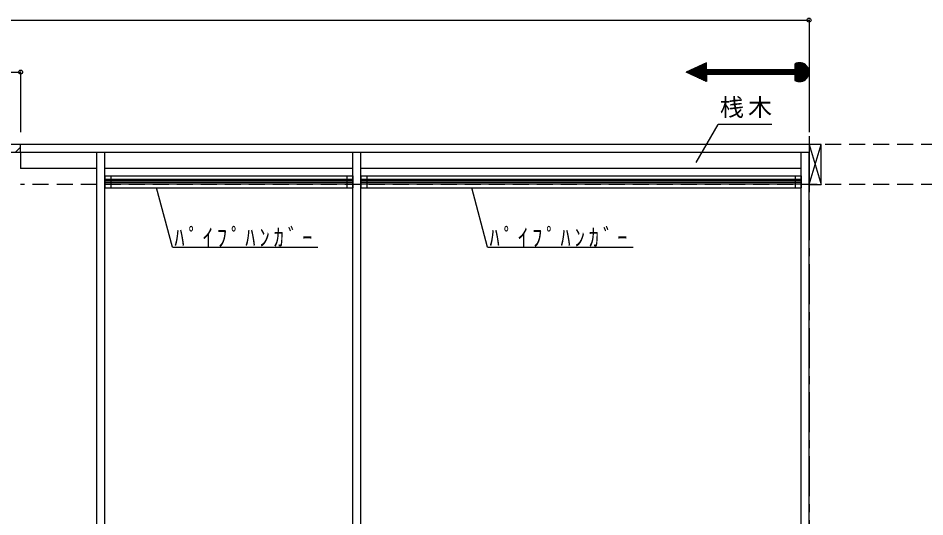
# Model space of a CAD drawing. Units: millimetres at full size, sheet at 1:20; details may follow other scales. Extents: x -8210 to 8210, y -5841 to 5773.
# Drawn here: x 2008 to 4274, y 2412 to 3659 of the extents above; entities that cross this region are included whole.
import ezdxf

# ---------------------------------------------------------------- set-up
doc = ezdxf.new("R2010")
doc.units = ezdxf.units.MM
doc.header["$LTSCALE"] = 20
doc.header["$PDMODE"] = 32
doc.header["$PDSIZE"] = 10
doc.linetypes.add('CHAIN1', pattern=[8, 5, -1, 1, -1])
doc.linetypes.add('DASHED2', pattern=[3, 2, -1])
for name, color, linetype in [('0-2_本体', 2, 'Continuous'), ('0-6_ﾊﾟｲﾌﾟﾊﾝｶﾞｰ', 4, 'Continuous'), ('0-7_桟木・巾木', 2, 'Continuous'), ('0-8_引き出し', 2, 'Continuous'), ('0-A_文字', 7, 'Continuous'), ('0-B_寸法', 7, 'Continuous'), ('0-C_ハッチ', 4, 'Continuous')]:
    doc.layers.add(name, color=color, linetype=linetype)
doc.styles.add('ＭＳ ゴシック', font='')
doc.styles.get('ＭＳ ゴシック').set_extended_font_data('MS Gothic')

msp = doc.modelspace()

# ---------------------------------------------------------------- linework, layer by layer
at = {"layer": '0-2_本体', "color": 3}
for p, q in [((3984.71, 3342.77), (1564.71, 3342.77)), ((2014.71, 3322.77), (2014.71, 3342.77)), ((3984.71, 3342.77), (3984.71, 3322.77)), ((3984.71, 3322.77), (1564.71, 3322.77)), ((2204.71, 1339.77), (2204.71, 3322.77)), ((2224.71, 1339.77), (2224.71, 3322.77)), ((2844.71, 1339.77), (2844.71, 3322.77)), ((2864.71, 1339.77), (2864.71, 3322.77)), ((3984.71, 1339.77), (3984.71, 3322.77))]:
    msp.add_line(p, q, dxfattribs=at)
msp.add_lwpolyline([(3984.71, 1339.77), (3964.71, 1339.77), (3964.71, 3322.77)], dxfattribs=at)
at = {"layer": '0-6_ﾊﾟｲﾌﾟﾊﾝｶﾞｰ', "color": 3}
for p, q in [((2224.71, 3264.77), (2224.71, 3234.77)), ((2224.71, 3264.77), (2844.71, 3264.77)), ((2844.71, 3264.77), (2844.71, 3234.77)), ((2864.71, 3264.77), (2864.71, 3234.77)), ((2864.71, 3264.77), (3964.71, 3264.77)), ((3964.71, 3264.77), (3964.71, 3234.77)), ((2224.71, 3234.77), (2844.71, 3234.77)), ((2864.71, 3234.77), (3964.71, 3234.77))]:
    msp.add_line(p, q, dxfattribs=at)
at = {"layer": '0-6_ﾊﾟｲﾌﾟﾊﾝｶﾞｰ', "color": 7}
for p, q in [((2239.71, 3264.77), (2239.71, 3234.77)), ((2829.71, 3264.77), (2829.71, 3234.77)), ((2879.71, 3264.77), (2879.71, 3234.77)), ((3949.71, 3264.77), (3949.71, 3234.77))]:
    msp.add_line(p, q, dxfattribs=at)
at = {"layer": '0-6_ﾊﾟｲﾌﾟﾊﾝｶﾞｰ'}
for p, q in [((2844.71, 3255.77), (2224.71, 3255.77)), ((2844.71, 3251.77), (2224.71, 3251.77)), ((2844.71, 3247.77), (2224.71, 3247.77)), ((2844.71, 3243.77), (2224.71, 3243.77)), ((3964.71, 3255.77), (2864.71, 3255.77)), ((3964.71, 3251.77), (2864.71, 3251.77)), ((3964.71, 3247.77), (2864.71, 3247.77)), ((3964.71, 3243.77), (2864.71, 3243.77))]:
    msp.add_line(p, q, dxfattribs=at)
at = {"layer": '0-7_桟木・巾木', "color": 7}
for p, q in [((2014.71, 3322.77), (2014.71, 3282.77)), ((2204.71, 3282.77), (2014.71, 3282.77)), ((2844.71, 3282.77), (2224.71, 3282.77)), ((3964.71, 3282.77), (2864.71, 3282.77))]:
    msp.add_line(p, q, dxfattribs=at)
at = {"layer": '0-8_引き出し', "color": 7}
for p, q in [((3984.71, 3342.77), (4014.71, 3242.77)), ((3984.71, 3242.77), (4014.71, 3342.77))]:
    msp.add_line(p, q, dxfattribs=at)
at = {"layer": '0-8_引き出し', "color": 3}
msp.add_lwpolyline([(4014.71, 3242.77), (4014.71, 3342.77), (3984.71, 3342.77), (3984.71, 3242.77)], close=True, dxfattribs=at)
at = {"layer": '0-A_文字'}
for p, q in [((3728.81, 3547.25), (3677.99, 3523.64)), ((3728.81, 3507.66), (3701.78, 3534.69)), ((3728.81, 3510.49), (3703.71, 3535.59)), ((3728.81, 3513.31), (3705.64, 3536.48)), ((3728.81, 3516.14), (3707.57, 3537.38)), ((3730.04, 3517.74), (3709.5, 3538.28)), ((3732.87, 3517.74), (3711.44, 3539.17)), ((3735.7, 3517.74), (3713.37, 3540.07)), ((3738.53, 3517.74), (3715.3, 3540.97)), ((3728.81, 3530.28), (3717.23, 3541.87)), ((3728.81, 3533.11), (3719.16, 3542.76)), ((3728.81, 3535.94), (3721.09, 3543.66)), ((3728.81, 3538.77), (3723.02, 3544.56)), ((3728.81, 3541.6), (3724.95, 3545.46)), ((3728.81, 3544.43), (3726.89, 3546.35)), ((3728.81, 3529.53), (3728.81, 3547.25)), ((3980.64, 3510.38), (3949.3, 3541.73)), ((3979.44, 3508.76), (3949.3, 3538.9)), ((3978.11, 3507.26), (3949.3, 3536.07)), ((3981.72, 3512.13), (3949.6, 3544.26)), ((3982.66, 3514.02), (3951.48, 3545.2)), ((3983.46, 3516.05), (3953.52, 3546)), ((3984.09, 3518.25), (3955.72, 3546.62)), ((3984.52, 3520.65), (3958.11, 3547.06)), ((3984.71, 3523.29), (3960.75, 3547.24)), ((3984.57, 3526.26), (3963.72, 3547.1)), ((3983.91, 3529.75), (3967.21, 3546.44)), ((3982.15, 3534.33), (3971.8, 3544.69)), ((3728.81, 3500.03), (3677.99, 3523.64)), ((3679.67, 3522.86), (3678.61, 3523.92)), ((3684.95, 3520.4), (3680.54, 3524.82)), ((3690.24, 3517.95), (3682.47, 3525.72)), ((3695.52, 3515.49), (3684.4, 3526.61)), ((3700.8, 3513.04), (3686.33, 3527.51)), ((3706.09, 3510.58), (3688.26, 3528.41)), ((3711.37, 3508.13), (3690.19, 3529.3)), ((3716.65, 3505.67), (3692.12, 3530.2)), ((3721.93, 3503.22), (3694.06, 3531.1)), ((3727.22, 3500.77), (3695.99, 3532)), ((3728.81, 3502), (3697.92, 3532.89)), ((3728.81, 3504.83), (3699.85, 3533.79)), ((3949.3, 3517.74), (3728.81, 3517.74)), ((3728.81, 3517.74), (3728.81, 3500.03)), ((3741.36, 3517.74), (3729.56, 3529.53)), ((3744.18, 3517.74), (3732.39, 3529.53)), ((3747.01, 3517.74), (3735.22, 3529.53)), ((3749.84, 3517.74), (3738.05, 3529.53)), ((3752.67, 3517.74), (3740.88, 3529.53)), ((3755.5, 3517.74), (3743.7, 3529.53)), ((3758.33, 3517.74), (3746.53, 3529.53)), ((3761.16, 3517.74), (3749.36, 3529.53)), ((3763.98, 3517.74), (3752.19, 3529.53)), ((3766.81, 3517.74), (3755.02, 3529.53)), ((3769.64, 3517.74), (3757.85, 3529.53)), ((3772.47, 3517.74), (3760.68, 3529.53)), ((3775.3, 3517.74), (3763.5, 3529.53)), ((3778.13, 3517.74), (3766.33, 3529.53)), ((3780.95, 3517.74), (3769.16, 3529.53)), ((3783.78, 3517.74), (3771.99, 3529.53)), ((3786.61, 3517.74), (3774.82, 3529.53)), ((3789.44, 3517.74), (3777.65, 3529.53)), ((3792.27, 3517.74), (3780.47, 3529.53)), ((3795.1, 3517.74), (3783.3, 3529.53)), ((3797.92, 3517.74), (3786.13, 3529.53)), ((3800.75, 3517.74), (3788.96, 3529.53)), ((3803.58, 3517.74), (3791.79, 3529.53)), ((3806.41, 3517.74), (3794.62, 3529.53)), ((3809.24, 3517.74), (3797.44, 3529.53)), ((3812.07, 3517.74), (3800.27, 3529.53)), ((3814.9, 3517.74), (3803.1, 3529.53)), ((3817.72, 3517.74), (3805.93, 3529.53)), ((3820.55, 3517.74), (3808.76, 3529.53)), ((3823.38, 3517.74), (3811.59, 3529.53)), ((3826.21, 3517.74), (3814.42, 3529.53)), ((3829.04, 3517.74), (3817.24, 3529.53)), ((3831.87, 3517.74), (3820.07, 3529.53)), ((3834.69, 3517.74), (3822.9, 3529.53)), ((3837.52, 3517.74), (3825.73, 3529.53)), ((3840.35, 3517.74), (3828.56, 3529.53)), ((3843.18, 3517.74), (3831.39, 3529.53)), ((3846.01, 3517.74), (3834.21, 3529.53)), ((3848.84, 3517.74), (3837.04, 3529.53)), ((3851.67, 3517.74), (3839.87, 3529.53)), ((3854.49, 3517.74), (3842.7, 3529.53)), ((3857.32, 3517.74), (3845.53, 3529.53)), ((3860.15, 3517.74), (3848.36, 3529.53)), ((3862.98, 3517.74), (3851.18, 3529.53)), ((3865.81, 3517.74), (3854.01, 3529.53)), ((3868.64, 3517.74), (3856.84, 3529.53)), ((3871.46, 3517.74), (3859.67, 3529.53)), ((3874.29, 3517.74), (3862.5, 3529.53)), ((3877.12, 3517.74), (3865.33, 3529.53)), ((3879.95, 3517.74), (3868.16, 3529.53)), ((3882.78, 3517.74), (3870.98, 3529.53)), ((3885.61, 3517.74), (3873.81, 3529.53)), ((3888.43, 3517.74), (3876.64, 3529.53)), ((3891.26, 3517.74), (3879.47, 3529.53)), ((3894.09, 3517.74), (3882.3, 3529.53)), ((3896.92, 3517.74), (3885.13, 3529.53)), ((3899.75, 3517.74), (3887.95, 3529.53)), ((3902.58, 3517.74), (3890.78, 3529.53)), ((3905.41, 3517.74), (3893.61, 3529.53)), ((3908.23, 3517.74), (3896.44, 3529.53)), ((3911.06, 3517.74), (3899.27, 3529.53)), ((3913.89, 3517.74), (3902.1, 3529.53)), ((3916.72, 3517.74), (3904.92, 3529.53)), ((3919.55, 3517.74), (3907.75, 3529.53)), ((3922.38, 3517.74), (3910.58, 3529.53)), ((3925.2, 3517.74), (3913.41, 3529.53)), ((3928.03, 3517.74), (3916.24, 3529.53)), ((3930.86, 3517.74), (3919.07, 3529.53)), ((3933.69, 3517.74), (3921.9, 3529.53)), ((3936.52, 3517.74), (3924.72, 3529.53)), ((3939.35, 3517.74), (3927.55, 3529.53)), ((3942.17, 3517.74), (3930.38, 3529.53)), ((3945, 3517.74), (3933.21, 3529.53)), ((3947.83, 3517.74), (3936.04, 3529.53)), ((3967.49, 3500.91), (3938.87, 3529.53)), ((3969.61, 3501.61), (3941.69, 3529.53)), ((3971.58, 3502.48), (3944.52, 3529.53)), ((3973.4, 3503.48), (3947.35, 3529.53)), ((3976.66, 3505.88), (3949.3, 3533.25)), ((3975.09, 3504.62), (3949.3, 3530.42)), ((3949.3, 3517.74), (3949.3, 3503.19)), ((3965.19, 3500.38), (3949.3, 3516.27)), ((3962.67, 3500.08), (3949.3, 3513.45)), ((3959.86, 3500.06), (3949.3, 3510.62)), ((3956.63, 3500.45), (3949.3, 3507.79)), ((3952.68, 3501.58), (3949.3, 3504.96)), ((3702.55, 3297.7), (3757.38, 3392.66)), ((3891.97, 3392.66), (3757.38, 3392.66)), ((2394.06, 3086.47), (2354.32, 3234.77)), ((3181.61, 3086.47), (3141.87, 3234.77)), ((2394.06, 3086.47), (2757.63, 3086.47)), ((3181.61, 3086.47), (3545.18, 3086.47))]:
    msp.add_line(p, q, dxfattribs=at)
at = {"layer": '0-A_文字', "linetype": 'CHAIN1'}
msp.add_line((3984.71, 3523.64), (3984.71, 1339.77), dxfattribs=at)
at = {"layer": '0-A_文字'}
msp.add_lwpolyline([(3949.3, 3544.08), (3949.3, 3529.53), (3728.81, 3529.53)], dxfattribs=at)
msp.add_arc((3961.1, 3523.64), 23.61, 240, 120, dxfattribs=at)
at = {"layer": '0-B_寸法', "color": 4}
for p, q in [((1564.71, 3653.77), (3984.71, 3653.77)), ((3984.71, 3653.77), (3984.71, 3373.77)), ((1564.71, 3523.77), (2014.71, 3523.77)), ((2014.71, 3523.77), (2014.71, 3373.77))]:
    msp.add_line(p, q, dxfattribs=at)
at = {"layer": '0-B_寸法', "color": 4, "linetype": 'DASHED2'}
for p, q in [((6944.71, 3342.77), (2014.71, 3342.77)), ((6944.71, 3242.77), (2014.71, 3242.77))]:
    msp.add_line(p, q, dxfattribs=at)
at = {"layer": '0-B_寸法'}
for p in [(3984.71, 3653.77), (2014.71, 3523.77)]:
    msp.add_point(p, dxfattribs=at)
at = {"layer": '0-C_ハッチ'}
msp.add_line((2001.28, 3322.77), (2014.71, 3336.2), dxfattribs=at)

# ---------------------------------------------------------------- texts
at = {"layer": '0-A_文字', "char_height": 43.99, "attachment_point": 7, "style": 'ＭＳ ゴシック'}
for s, insert in [('\\T1.17;桟木', (3761.97, 3409.12)), ('\\T1.39;\\W0.85;ﾊﾟｲﾌﾟﾊﾝｶﾞｰ', (2398.9, 3086.47)), ('\\T1.39;\\W0.85;ﾊﾟｲﾌﾟﾊﾝｶﾞｰ', (3186.45, 3086.47))]:
    msp.add_mtext(s, dxfattribs=dict(at, insert=insert))

doc.saveas('drawing.dxf')
